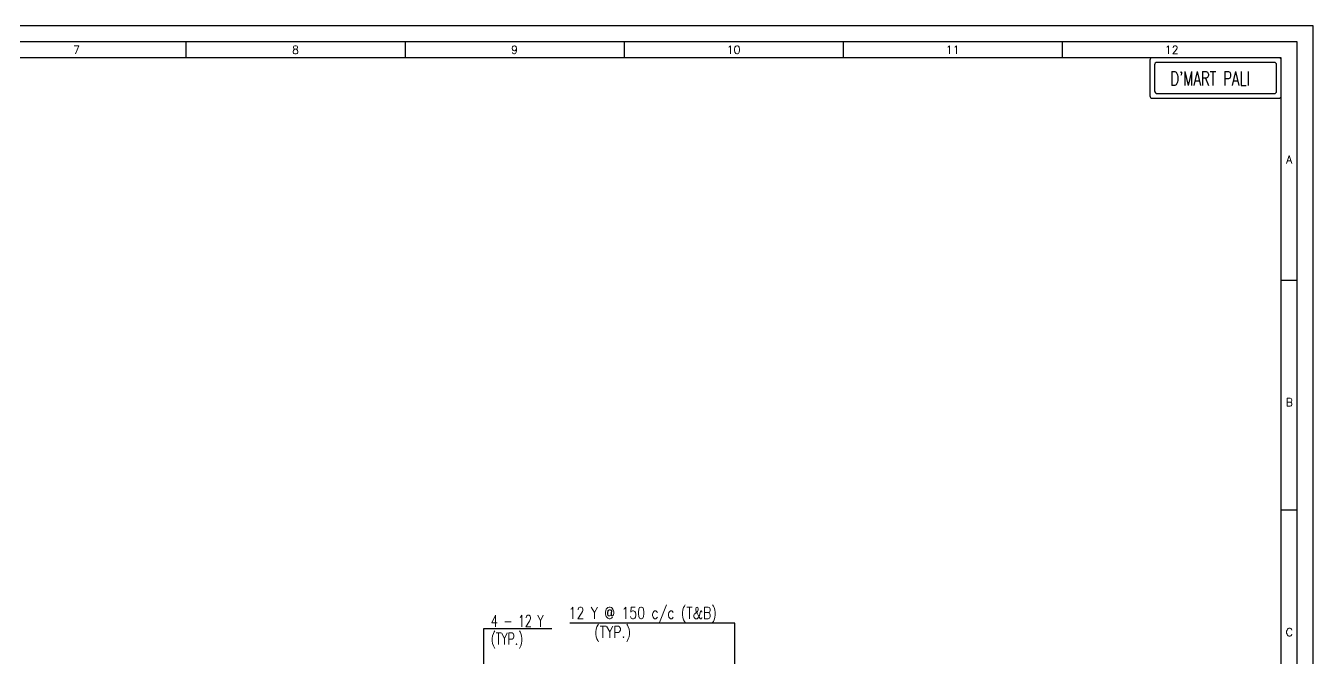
# Model space of a CAD drawing. Header units: millimetres. Extents: x 1549375 to 1746720, y -621670 to -557890.
# Drawn here: x 1676420 to 1704244, y -594391 to -580734 of the extents above; entities that cross this region are included whole.
import ezdxf
from ezdxf.enums import TextEntityAlignment as Align

# ---------------------------------------------------------------- set-up
doc = ezdxf.new("R2010")
doc.units = ezdxf.units.MM
doc.header["$MEASUREMENT"] = 0
for name, color, linetype in [('PNA', 8, 'Continuous'), ('S-DIM-1', 5, 'Continuous'), ('S-TEXT-1', 4, 'Continuous'), ('SCHEDULE LINE-1', 7, 'Continuous'), ('TITLE', 6, 'Continuous')]:
    doc.layers.add(name, color=color, linetype=linetype)
doc.styles.add('ROMANS', font='simplex.shx', dxfattribs={"width": 0.7})
doc.dimstyles.new('dim33.33', dxfattribs={"dimtxt": 250, "dimasz": 250, "dimexe": 200, "dimexo": 200, "dimgap": 100, "dimtad": 1, "dimtoh": 1, "dimdec": 0, "dimlfac": 0.333331, "dimzin": 0, "dimdsep": 46, "dimtxsty": 'ROMANS', "dimcen": 0, "dimclrd": 170, "dimclre": 170, "dimclrt": 4, "dimadec": 0, "dimazin": 0, "dimtfac": 1, "dimtdec": 0, "dimtix": 1, "dimtofl": 0, "dimtmove": 2, "dimatfit": 3, "dimfxl": 0, "dimtolj": 1, "dimtzin": 0, "dimlwd": -1, "dimlwe": -1, "dimarcsym": 0})

# ---------------------------------------------------------------- blocks, each defined once
blk = doc.blocks.new('SHEET1')
at = {"flags": 128}
blk.add_lwpolyline([(674017, -125881), (763101, -125881), (763101, -63214), (674017, -63214)], close=True, dxfattribs=at)
at = {"layer": 'PNA'}
for p, q in [((725806, -63743), (725806, -64273)), ((733053, -63743), (733053, -64273)), ((740301, -63743), (740301, -64273)), ((747548, -63743), (747548, -64273)), ((754795, -63743), (754795, -64273)), ((762042, -71620), (762572, -71620)), ((762042, -79220), (762572, -79220))]:
    blk.add_line(p, q, dxfattribs=at)
at = {"layer": 'PNA', "color": 1}
for points in [[(675076, -125351), (762572, -125351), (762572, -63743), (675076, -63743)], [(676135, -124822), (762042, -124822), (762042, -64273), (676135, -64273)]]:
    blk.add_lwpolyline(points, close=True, dxfattribs=at)
at = {"layer": 'PNA', "style": 'ROMANS'}
for s, height, p in [('7', 265, (722183, -64008)), ('8', 265, (729431, -64008)), ('9', 265, (736678, -64008)), ('10', 264.8, (743925, -64008)), ('11', 264.8, (751172, -64008)), ('12', 264.8, (758419, -64008)), ('A', 265, (762307, -67636)), ('B', 265, (762307, -75660)), ('C', 265, (762307, -83260))]:
    blk.add_text(s, height=height, dxfattribs=at).set_placement(p, align=Align.MIDDLE)

msp = doc.modelspace()

# ---------------------------------------------------------------- linework, layer by layer
at = {"layer": 'SCHEDULE LINE-1', "color": 2}
for points in [[(1700715.5, -581476.2), (1700715.5, -582247.5, 0.4142136), (1700765.8, -582297.8), (1703502.2, -582297.8, 0.4142136), (1703552.5, -582247.5), (1703552.5, -581476.2, 0.4142136), (1703502.2, -581425.9), (1700765.8, -581425.9, 0.4142136)], [(1700816.1, -581576.8), (1700816.1, -582143.6, 0.4142136), (1700869.8, -582197.2), (1703401.6, -582197.2, 0.4142136), (1703451.9, -582146.9), (1703451.9, -581576.8, 0.4142136), (1703401.6, -581526.5), (1700866.4, -581526.5, 0.4142136)]]:
    msp.add_lwpolyline(points, format="xyb", close=True, dxfattribs=at)

# ---------------------------------------------------------------- block references
at = {"xscale": 0.6532188394183241, "yscale": 0.6532188394183241, "zscale": 0.6532188394183241}
msp.add_blockref('SHEET1', (1205772.2, -539441.7), dxfattribs=at)

# ---------------------------------------------------------------- texts
at = {"layer": 'S-TEXT-1', "style": 'ROMANS'}
for s, width, p in [('4 - 12 Y', 0.7, (1686472.5, -593586.3, 561368.3)), ('12 Y @ 150 c/c (T&B)', 0.8, (1688150.9, -593412.2, 551.5)), ('(TYP.)', 0.8, (1688704.9, -593826.5, 551.5)), ('(TYP.)', 0.7, (1686472.5, -593971.3, 561368.3))]:
    msp.add_text(s, height=250, dxfattribs=dict(at, width=width)).set_placement(p, align=Align.MIDDLE_LEFT)
at = {"layer": 'TITLE', "style": 'ROMANS', "width": 0.7}
msp.add_text("D'MART PALI ", height=301.807, dxfattribs=at).set_placement((1701154, -581873.9), align=Align.MIDDLE_LEFT)

# ---------------------------------------------------------------- leaders
at = {"layer": 'S-DIM-1'}
for points in [[(1686322.5, -597006.9, 551.5), (1686322.5, -593746.3, 551.5), (1687787.9, -593746.3, 551.5)], [(1691745.7, -597156.9, -560402.7), (1691745.7, -593637.2, -560402.7), (1690049.4, -593637.2, -560402.7)]]:
    msp.add_leader(points, dimstyle='dim33.33', override={"dimasz": 250}, dxfattribs=at)
msp.add_leader([(1691745.7, -596556.9, 551.5), (1691745.7, -593637.2, 551.5), (1688179.3, -593637.2, 551.5)], dimstyle='dim33.33', dxfattribs=at)

doc.saveas('drawing.dxf')
